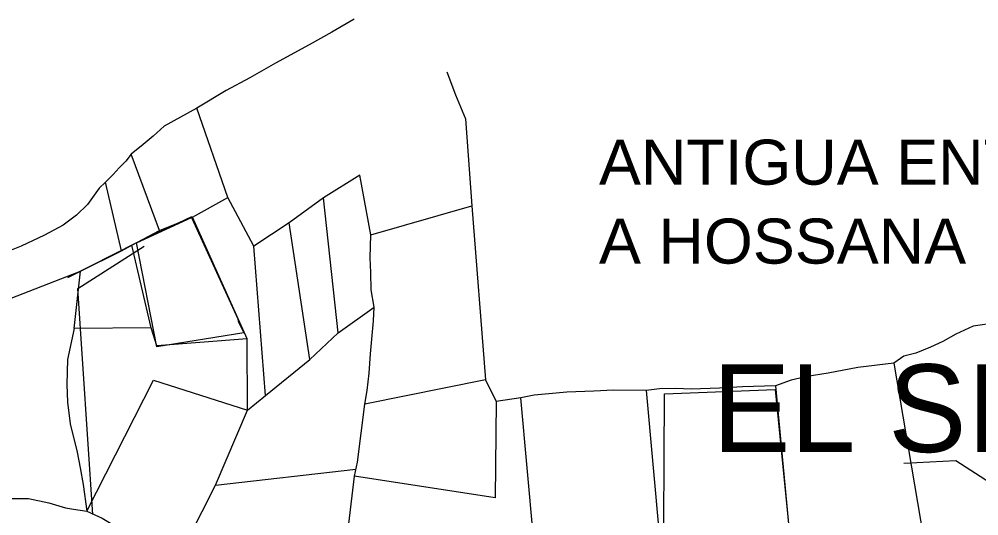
# Model space of a CAD drawing. Header units: millimetres. Extents: x 1569 to 1795, y 1299 to 1437.
# Drawn here: x 1604.4 to 1667.1, y 1404.8 to 1437.2 of the extents above; entities that cross this region are included whole.
import ezdxf

# ---------------------------------------------------------------- set-up
doc = ezdxf.new("R2010")
doc.units = ezdxf.units.MM
doc.layers.add('2', color=7, linetype='Continuous')
doc.layers.add('CVL_CUADCON_TX', color=2, linetype='Continuous')
doc.styles.add('CAJETIN 2', font='arial.ttf', dxfattribs={"height": 0.25})
doc.styles.add('LOPEZ', font='TCCM____.TTF')

msp = doc.modelspace()

# ---------------------------------------------------------------- linework, layer by layer
at = {"layer": '2', "color": 1, "linetype": 'Continuous', "lineweight": 5}
for p, q in [((1618.044, 1425.55), (1616.024, 1431.38)), ((1613.568, 1423.388), (1611.736, 1428.385)), ((1611.106, 1422.072), (1610.061, 1426.556)), ((1615.732, 1424.268), (1618.044, 1425.55)), ((1619.748, 1422.372), (1618.044, 1425.55)), ((1624.286, 1425.535), (1622.042, 1423.887)), ((1625.256, 1416.711), (1624.286, 1425.535)), ((1627.37, 1423.115), (1633.968, 1425.005)), ((1633.968, 1425.005), (1634.869, 1413.645)), ((1613.568, 1423.388), (1615.732, 1424.268)), ((1619.3, 1416.311), (1615.732, 1424.268)), ((1622.042, 1423.887), (1619.748, 1422.372)), ((1623.397, 1414.965), (1622.042, 1423.887)), ((1611.771, 1422.427), (1613.568, 1423.388)), ((1608.427, 1420.739), (1611.106, 1422.072)), ((1611.106, 1422.072), (1611.771, 1422.427)), ((1613.038, 1417.043), (1611.771, 1422.427)), ((1620.49, 1412.612), (1619.748, 1422.372)), ((1600.752, 1417.742), (1608.427, 1420.739)), ((1607.998, 1416.998), (1608.427, 1420.739)), ((1625.256, 1416.711), (1627.599, 1418.394)), ((1613.038, 1417.043), (1607.998, 1416.998)), ((1613.395, 1415.86), (1613.038, 1417.043)), ((1623.397, 1414.965), (1625.256, 1416.711)), ((1619.3, 1416.311), (1613.395, 1415.86)), ((1619.328, 1411.654), (1619.3, 1416.311)), ((1620.49, 1412.612), (1623.397, 1414.965)), ((1661.53, 1414.729), (1663.933, 1400.69)), ((1634.869, 1413.645), (1626.985, 1412.048)), ((1634.869, 1413.645), (1635.562, 1412.213)), ((1653.796, 1413.25), (1655.022, 1400.54)), ((1619.328, 1411.654), (1620.49, 1412.612)), ((1645.353, 1412.936), (1646.496, 1400.358)), ((1626.507, 1408.257), (1626.985, 1412.048)), ((1637.179, 1412.456), (1635.562, 1412.213)), ((1638.394, 1398.877), (1637.179, 1412.456)), ((1617.237, 1406.752), (1619.328, 1411.654)), ((1626.312, 1407.354), (1626.507, 1408.257)), ((1617.237, 1406.752), (1626.409, 1407.806)), ((1625.246, 1398.486), (1626.312, 1407.354)), ((1614.647, 1401.664), (1617.237, 1406.752))]:
    msp.add_line(p, q, dxfattribs=at)
for points in [[(1626.286, 1437.195), (1624.839, 1436.353), (1623.359, 1435.51), (1621.163, 1434.329), (1619.483, 1433.369), (1617.936, 1432.542), (1616.024, 1431.38)], [(1632.347, 1433.758), (1632.907, 1432.259), (1633.567, 1430.677), (1633.968, 1425.005)], [(1616.024, 1431.38), (1613.878, 1430.199), (1613.164, 1429.561), (1612.766, 1429.225), (1612.517, 1429.007), (1611.736, 1428.385)], [(1611.736, 1428.385), (1611.388, 1427.932), (1610.94, 1427.479), (1610.542, 1427.059), (1610.061, 1426.556)], [(1610.061, 1426.556), (1609.63, 1426.153), (1608.885, 1425.081), (1608.155, 1424.392), (1607.275, 1423.737), (1606.077, 1423.079), (1604.546, 1422.369), (1603.247, 1421.845), (1602.115, 1421.421), (1601.249, 1421.116), (1600.366, 1420.877), (1599.749, 1420.723)], [(1627.37, 1423.115), (1626.663, 1427), (1624.286, 1425.535)], [(1612.076, 1422.59), (1615.688, 1424.297)], [(1615.688, 1424.297), (1618.666, 1417.657)], [(1627.599, 1418.394), (1627.408, 1419.527), (1627.385, 1420.645), (1627.346, 1421.597), (1627.37, 1423.115)], [(1612.076, 1422.59), (1607.566, 1420.302)], [(1609.223, 1404.835), (1608.238, 1419.613), (1612.573, 1422.371)], [(1626.985, 1412.048), (1627.13, 1412.933), (1627.274, 1414.069), (1627.366, 1415.338), (1627.459, 1416.54), (1627.554, 1417.492), (1627.599, 1418.394)], [(1618.666, 1417.657), (1618.707, 1417.502)], [(1607.998, 1416.998), (1607.577, 1414.959), (1607.52, 1413.34), (1607.56, 1412.172), (1607.735, 1410.771), (1608.196, 1408.921), (1608.403, 1407.888), (1608.593, 1406.804), (1608.837, 1405.053)], [(1618.707, 1417.502), (1619.067, 1416.756)], [(1668.223, 1417.371), (1666.722, 1417.145), (1665.591, 1416.621), (1664.742, 1416.149), (1663.927, 1415.778), (1662.961, 1415.372), (1662.178, 1415.184), (1661.53, 1414.729)], [(1661.53, 1414.729), (1659.179, 1414.449), (1657.245, 1414.071), (1655.878, 1413.863), (1654.828, 1413.623), (1653.796, 1413.25)], [(1608.837, 1405.053), (1613.192, 1413.623), (1619.328, 1411.654)], [(1653.796, 1413.25), (1651.643, 1413.188), (1650.142, 1413.096), (1648.307, 1413.036), (1647.288, 1413.08), (1646.237, 1413.058), (1645.353, 1412.936)], [(1645.353, 1412.936), (1643.234, 1412.957), (1641.949, 1412.9), (1640.181, 1412.823), (1638.997, 1412.716), (1638.046, 1412.628), (1637.179, 1412.456)], [(1635.562, 1412.213), (1635.499, 1405.921), (1626.312, 1407.354)], [(1602.992, 1405.688), (1603.892, 1405.893), (1605.027, 1405.883), (1606.347, 1405.606), (1607.434, 1405.279), (1607.968, 1405.182), (1608.837, 1405.053)], [(1608.837, 1405.053), (1609.841, 1404.608), (1610.98, 1403.897), (1612.319, 1403.17), (1613.173, 1402.674), (1613.776, 1402.31), (1614.647, 1401.664)]]:
    msp.add_lwpolyline(points, dxfattribs=at)
for points in [[(1612.076, 1422.59), (1615.669, 1424.239), (1618.684, 1417.616), (1618.716, 1417.458), (1619.086, 1416.718), (1613.401, 1415.789)], [(1655.022, 1400.54), (1646.501, 1400.007), (1646.563, 1412.716), (1653.782, 1413.006)], [(1655.022, 1400.54), (1646.501, 1400.007), (1646.563, 1412.716), (1653.782, 1413.006)]]:
    msp.add_lwpolyline(points, close=True, dxfattribs=at)
at = {"layer": 'CVL_CUADCON_TX', "color": 0, "lineweight": 13}
msp.add_lwpolyline([(1662.194, 1408.2), (1665.573, 1408.368), (1679.473, 1399.418)], dxfattribs=at)

# ---------------------------------------------------------------- texts
at = {"layer": 'CVL_CUADCON_TX', "color": 0, "lineweight": 13, "style": 'CAJETIN 2'}
for s, height, p in [('ANTIGUA ENTRADA ', 2.94238, (1642.278, 1426.385)), ('A HOSSANA', 2.9424, (1642.278, 1421.228))]:
    msp.add_text(s, height=height, dxfattribs=at).set_placement(p)
at = {"layer": 'CVL_CUADCON_TX', "color": 5, "lineweight": 13, "style": 'LOPEZ'}
msp.add_text('EL SITIO', height=5.7246, dxfattribs=at).set_placement((1649.68, 1408.923))

doc.saveas('drawing.dxf')
